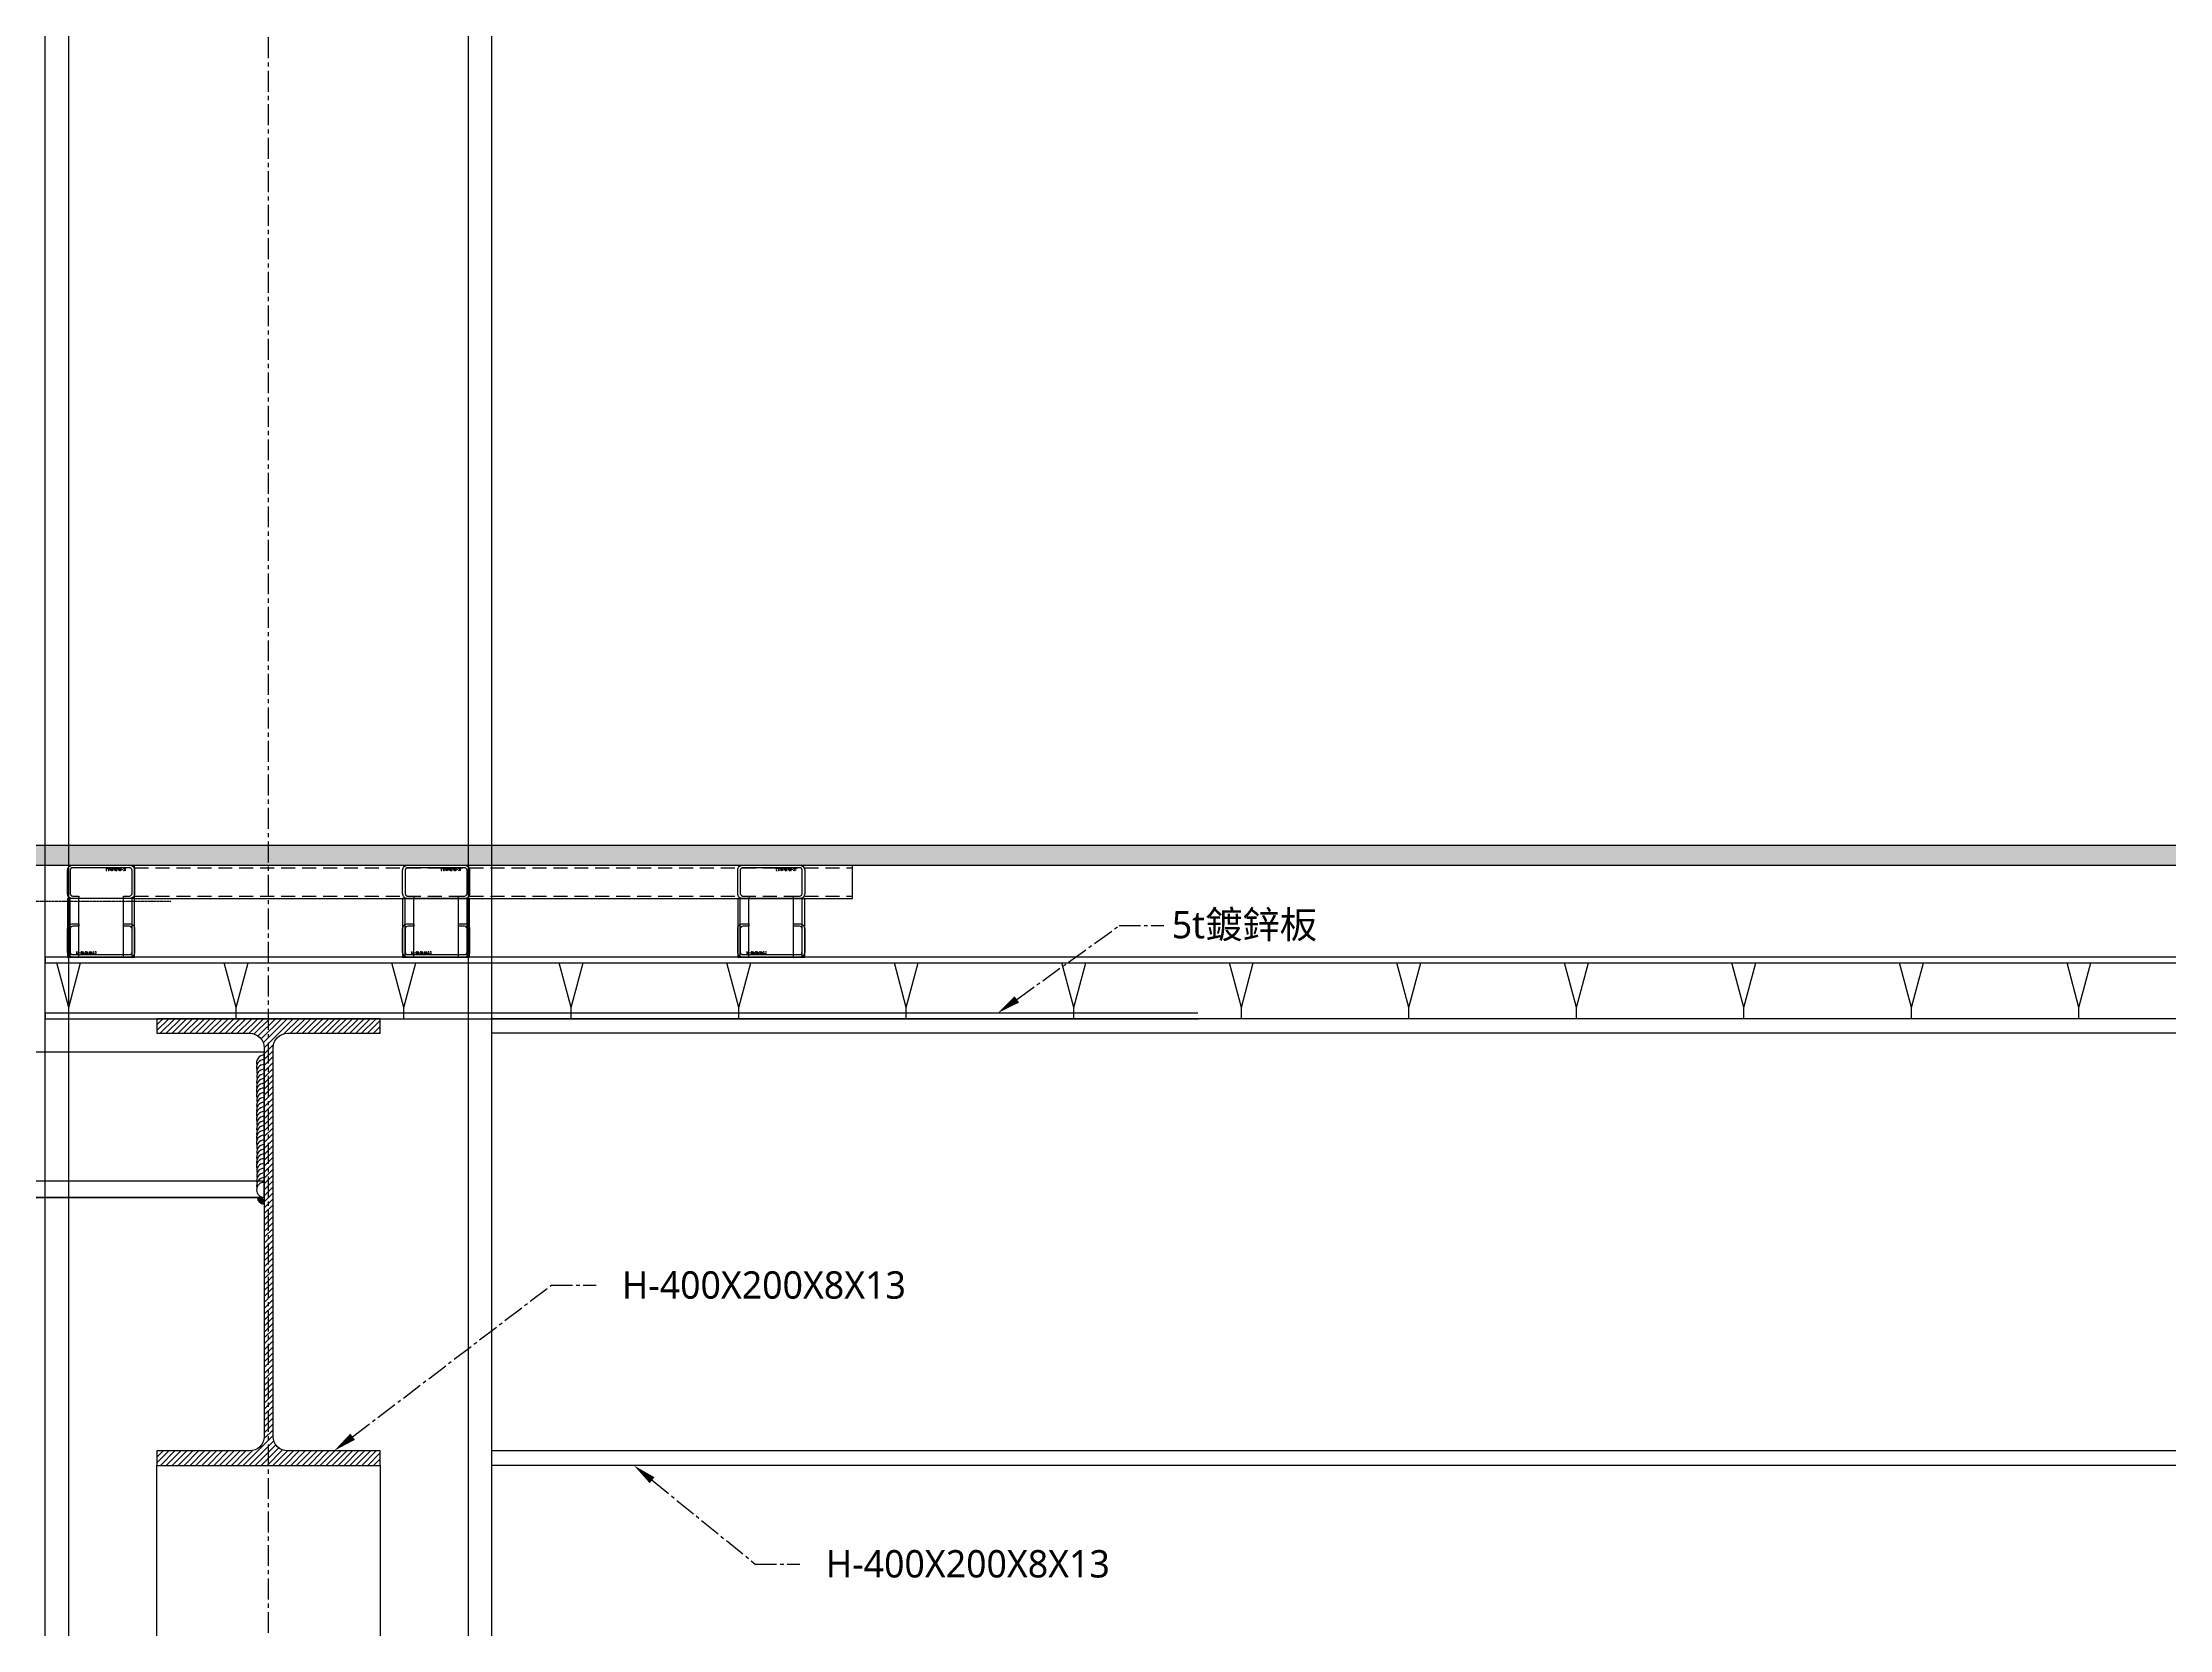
# Model space of a CAD drawing. Extents: x -3378 to 102197, y -3799 to 48702.
# Drawn here: x 85893 to 87798, y 9096 to 10517 of the extents above; entities that cross this region are included whole.
import ezdxf
from ezdxf import colors
from ezdxf.entities.mleader import LeaderData, LeaderLine
from ezdxf.math import Vec2, Vec3

# ---------------------------------------------------------------- set-up
doc = ezdxf.new("R2010")
doc.units = 0
for name, pattern in [('CENTER', [2, 1.25, -0.25, 0.25, -0.25]), ('CENTER2', [28.575, 19.05, -3.175, 3.175, -3.175]), ('HIDDEN', [0.375, 0.25, -0.125]), ('Hidden 1_16_', [0.023813, 0.015875, -0.007938])]:
    doc.linetypes.add(name, pattern=pattern)
for name, color, linetype in [('##-鐵件', 1, 'Continuous'), ('24WELD', 55, 'Continuous'), ('BCM CL', 14, 'CENTER'), ('GM_ANNO_DIMS', 4, 'Continuous'), ('GM_SECT_15', 15, 'Continuous'), ('GM_STEL_PRIM', 3, 'Continuous'), ('STRUCTURAL', 3, 'Continuous'), ('中心線 CENTER', 6, 'CENTER'), ('結構體 STRUCTURAL', 154, 'Continuous'), ('螺絲、螺栓', 4, 'Continuous'), ('視覺模型鋁擠型暫替', 4, 'Continuous'), ('金屬面材 METAL PANEL', 2, 'Continuous'), ('鐵件', 6, 'Continuous')]:
    doc.layers.add(name, color=color, linetype=linetype)
doc.layers.add('#不列印', color=250, linetype='Continuous', plot=False)
doc.layers.add('不顯示', color=254, linetype='Continuous', plot=False)
doc.styles.add('MSCHESE', font='')
doc.styles.add('romans', font='romans.shx', dxfattribs={"width": 0.5, "bigfont": ' chineset.shx'})
doc.styles.get('MSCHESE').set_extended_font_data('Microsoft JhengHei')

# ---------------------------------------------------------------- blocks, each defined once
blk = doc.blocks.new('H-400x200x8x13')
at = {"layer": '視覺模型鋁擠型暫替', "linetype": 'Continuous'}
h = blk.add_hatch(dxfattribs=at)
h.set_pattern_fill('ANSI31', color=1, scale=30, angle=180)
h.set_pattern_definition([(225, (85874.229, 995633.081), (2.65165043, -2.65165043), [])])
h.paths.add_polyline_path([(300, -400), (300, -387), (217, -387, -0.414214), (204, -374), (204, -26, -0.414214), (217, -13), (300, -13), (300, 0), (100, 0), (100, -13), (183, -13, -0.414214), (196, -26), (196, -374, -0.414214), (183, -387), (100, -387), (100, -400)])
blk.add_lwpolyline([(100, -13), (183, -13, -0.414214), (196, -26), (196, -374, -0.414214), (183, -387), (100, -387), (100, -400), (300, -400), (300, -387), (217, -387, -0.414214), (204, -374), (204, -26, -0.414214), (217, -13), (300, -13), (300, 0), (100, 0)], format="xyb", close=True, dxfattribs=at)
blk = doc.blocks.new('*U59')
for centre, end in [((-0.5, -16.5), 16.3529), ((-0.6, -19), 16.3529), ((-0.5, -14), 16.3529), ((-0.4, -11.5), 16.3529), ((-0.3, -9), 16.3529), ((-0.1, -4), 88.1431), ((-0.2, -6.5), 16.3529), ((-0.9, -26.5), 16.3529), ((-0.8, -24), 16.3529), ((-0.7, -21.5), 16.3529)]:
    blk.add_arc(centre, 4, 268.1431, end)
blk = doc.blocks.new('*U79')
for centre, end in [((2.1, 64), 196.3529), ((2.2, 69), 196.3529), ((2.2, 66.5), 196.3529), ((2.3, 71.5), 196.3529), ((1.7, 54), 196.3529), ((1.8, 56.5), 196.3529), ((1.9, 59), 196.3529), ((2, 61.5), 196.3529), ((1.3, 41.5), 196.3529), ((1.4, 44), 196.3529), ((1.5, 46.5), 196.3529), ((1.6, 49), 196.3529), ((1.7, 51.5), 196.3529), ((1, 31.5), 196.3529), ((1.1, 34), 196.3529), ((1.2, 36.5), 196.3529), ((1.3, 39), 196.3529), ((0.6, 19), 196.3529), ((0.7, 21.5), 196.3529), ((0.8, 24), 196.3529), ((0.9, 29), 196.3529), ((0.9, 26.5), 196.3529), ((0.3, 9), 196.3529), ((0.4, 11.5), 196.3529), ((0.5, 16.5), 196.3529), ((0.5, 14), 196.3529), ((0.1, 4), 268.1431), ((0.2, 6.5), 196.3529)]:
    blk.add_arc(centre, 4, 88.1431, end)
blk = doc.blocks.new('掛件用鐵件')
at = {"color": 0, "linetype": 'Continuous', "lineweight": 0, "elevation": 0, "flags": 128}
for points in [[(-39.1, -111.9), (-32.3, -101)], [(-32.3, -124.3), (-39.1, -111.9)], [(-36.4, -111.9), (-39.1, -111.9)], [(-32.3, -101), (-18.6, -101)], [(-30.9, -102.3), (-32.3, -101)], [(-19.9, -102.3), (-18.6, -101)], [(-18.6, -101), (-11.7, -111.9)], [(-11.7, -111.9), (-18.6, -124.3)], [(-14.4, -111.9), (-11.7, -111.9)], [(-32.3, -124.3), (-30.9, -121.5)], [(-18.6, -124.3), (-32.3, -124.3)], [(-19.9, -121.5), (-18.6, -124.3)], [(-32.3, -160.7), (-39.1, -173.1)], [(-18.6, -160.7), (-32.3, -160.7)], [(-32.3, -160.7), (-30.9, -163.5)], [(-19.9, -163.5), (-18.6, -160.7)], [(-11.7, -173.1), (-18.6, -160.7)], [(-39.1, -173.1), (-32.3, -184)], [(-36.4, -173.1), (-39.1, -173.1)], [(-30.9, -182.7), (-32.3, -184)], [(-32.3, -184), (-18.6, -184)], [(-19.9, -182.7), (-18.6, -184)], [(-18.6, -184), (-11.7, -173.1)], [(-14.4, -173.1), (-11.7, -173.1)]]:
    blk.add_lwpolyline(points, dxfattribs=at)
at = {"color": 0, "linetype": 'Continuous', "lineweight": 0}
for centre in [(-25.5, -112.5, 0), (-25.5, -172.5, 0)]:
    blk.add_circle(centre, 15, dxfattribs=at)
blk.add_circle((-25.5, -112.5, 0), 8)
for centre, start, end in [((-25.5, -112.5, 0), 3.8593, 176.0494), ((-25.5, -112.5, 0), 176.0494, 3.8593), ((-25.5, -172.5, 0), 356.1407, 183.9506), ((-25.5, -172.5, 0), 183.9506, 356.1407)]:
    blk.add_arc(centre, 8.5, start, end, dxfattribs=at)
at = {"layer": 'GM_SECT_15', "elevation": 0}
blk.add_lwpolyline([(-60, -215), (246, -215), (246, -85), (-60, -85), (-60, -215)], dxfattribs=at)
for points in [[(-45.5, -132.5), (-5.5, -132.5), (-5.5, -92.5), (-45.5, -92.5)], [(-45.5, -192.5), (-5.5, -192.5), (-5.5, -152.5), (-45.5, -152.5)], [(-60, -215), (-60, -200), (246, -200), (246, -215)]]:
    blk.add_lwpolyline(points, close=True, dxfattribs=at)
for points in [[(-45.5, -103.5), (-5.5, -103.5, -1), (-5.5, -121.5), (-45.5, -121.5, -1)], [(-45.5, -163.6), (-5.5, -163.6, -1), (-5.5, -181.6), (-45.5, -181.6, -1)]]:
    blk.add_lwpolyline(points, format="xyb", close=True, dxfattribs=at)
at = {"layer": '金屬面材 METAL PANEL'}
for radius in [6, 5, 4, 3, 2]:
    blk.add_arc((246, -215, 0), radius, 180, 270, dxfattribs=at)
at = {"layer": '24WELD'}
for name, p, xscale, yscale, zscale, rotation in [('*U59', (-40.4, -92.5, 0), 1.012500000000001, 1.012500000000001, 1.012500000000001, 91.85693719835425), ('*U79', (246, -215, 0), 1.687500000000002, 1.687500000000002, 1.687500000000002, 1.856937198354219), ('*U59', (-40.4, -132.5, 0), -1.0125, 1.0125, 1.012500000000001, 88.14306280164571), ('*U59', (-40.4, -152.5, 0), 1.012500000000001, 1.012500000000001, 1.012500000000001, 91.85693719835425), ('*U59', (-40.4, -192.5, 0), -1.0125, 1.0125, 1.012500000000001, 88.14306280164571)]:
    blk.add_blockref(name, p, dxfattribs=dict(at, xscale=xscale, yscale=yscale, zscale=zscale, rotation=rotation))
blk = doc.blocks.new('外懸包板斷面(東側)01')
at = {"layer": 'BCM CL', "ltscale": 0.5}
blk.add_line((962.4, 677.2), (536.4, 677.2), dxfattribs=at)
blk.add_blockref('掛件用鐵件', (800, 627.2))
blk = doc.blocks.new('St-LC-60x30x10x2_3')
at = {"layer": 'STRUCTURAL', "color": 0, "linetype": 'ByBlock', "lineweight": -2}
blk.add_lwpolyline([(14.8, 38.4), (14.8, 36.1), (9.4, 36.1, 0.414214), (7.1, 33.8), (7.1, 13, 0.414214), (9.4, 10.7), (60.2, 10.7, 0.414214), (62.5, 13), (62.5, 33.8, 0.414214), (60.2, 36.1), (54.8, 36.1), (54.8, 38.4), (60.2, 38.4, -0.414214), (64.8, 33.8), (64.8, 13, -0.414214), (60.2, 8.4), (9.4, 8.4, -0.414214), (4.8, 13), (4.8, 33.8, -0.414214), (9.4, 38.4)], format="xyb", close=True, dxfattribs=at)
at = {"layer": 'Defpoints', "color": 0, "linetype": 'ByBlock', "lineweight": -2, "style": 'romans', "width": 0.6}
blk.add_text('LC-60x30x10x2.3', height=2, rotation=360, dxfattribs=at).set_placement((12.6, 11.4))
blk = doc.blocks.new('*U718')
at = {"layer": '##-鐵件', "color": 1}
blk.add_lwpolyline([(1542.3, 30), (1489.8, 30), (1489.8, -30), (1542.3, -30)], close=True, dxfattribs=at)
at = {"color": 251, "linetype": 'Hidden 1_16_', "ltscale": 5}
for p, q in [((1542.3, 27.7), (1489.8, 27.7)), ((1542.3, 20), (1489.8, 20)), ((1542.3, -20), (1489.8, -20)), ((1542.3, -27.7), (1489.8, -27.7))]:
    blk.add_line(p, q, dxfattribs=at)
at = {"layer": '#不列印', "rotation": 90}
blk.add_blockref('St-LC-60x30x10x2_3', (1550.6, -34.8), dxfattribs=at)
blk = doc.blocks.new('*U719')
at = {"layer": '##-鐵件', "color": 1}
blk.add_lwpolyline([(1542.3, 30), (1489.8, 30), (1489.8, -30), (1542.3, -30)], close=True, dxfattribs=at)
at = {"color": 251, "linetype": 'Hidden 1_16_', "ltscale": 5}
for p, q in [((1542.3, 27.7), (1489.8, 27.7)), ((1542.3, 20), (1489.8, 20)), ((1542.3, -20), (1489.8, -20)), ((1542.3, -27.7), (1489.8, -27.7))]:
    blk.add_line(p, q, dxfattribs=at)
at = {"layer": '#不列印', "rotation": 90}
blk.add_blockref('St-LC-60x30x10x2_3', (1550.6, -34.8), dxfattribs=at)
blk = doc.blocks.new('*U720')
at = {"layer": '##-鐵件', "color": 1}
blk.add_lwpolyline([(1542.3, 30), (1489.8, 30), (1489.8, -30), (1542.3, -30)], close=True, dxfattribs=at)
at = {"color": 251, "linetype": 'Hidden 1_16_', "ltscale": 5}
for p, q in [((1542.3, 27.7), (1489.8, 27.7)), ((1542.3, 20), (1489.8, 20)), ((1542.3, -20), (1489.8, -20)), ((1542.3, -27.7), (1489.8, -27.7))]:
    blk.add_line(p, q, dxfattribs=at)
at = {"layer": '#不列印', "rotation": 90}
blk.add_blockref('St-LC-60x30x10x2_3', (1550.6, -34.8), dxfattribs=at)
blk = doc.blocks.new('*U208')
at = {"layer": '鐵件'}
for p, q in [((-231, 0), (411.7, 0)), ((-231, -30), (-231, 0)), ((411.7, -30), (411.7, 0)), ((-231, -30), (411.7, -30))]:
    blk.add_line(p, q, dxfattribs=at)
at = {"layer": '鐵件', "linetype": 'HIDDEN', "ltscale": 50}
for p, q in [((-231, -2.3), (411.7, -2.3)), ((-231, -27.7), (411.7, -27.7))]:
    blk.add_line(p, q, dxfattribs=at)
blk = doc.blocks.new('室內地板')
at = {"layer": '結構體 STRUCTURAL'}
h = blk.add_hatch(dxfattribs=at)
h.set_pattern_fill('AR-HBONE', color=256, scale=0.1)
h.set_pattern_definition([(45, (-52753.211, -90985.298), (0, 14.3684098), [30.48, -10.16]), (135, (-52746.026, -90978.114), (1e-15, 14.3684098), [30.48, -10.16])])
h.paths.add_polyline_path([(0, 0), (0, -17.5), (11600, -17.5), (11600, 0)])
blk.add_lwpolyline([(0, 0), (0, -17.5), (11600, -17.5), (11600, 0)], close=True, dxfattribs=at)
at = {"layer": '螺絲、螺栓'}
blk.add_blockref('*U208', (361, -17.5), dxfattribs=at)
at = {"layer": '鐵件'}
for name, p, rotation in [('St-LC-60x30x10x2_3', (134.8, -9.1), 180), ('St-LC-60x30x10x2_3', (434.8, -9.1), 180), ('St-LC-60x30x10x2_3', (734.8, -9.1), 180), ('*U719', (100, 1442.3), 270), ('*U718', (400, 1442.3), 270), ('*U720', (700, 1442.3), 270)]:
    blk.add_blockref(name, p, dxfattribs=dict(at, rotation=rotation))
blk = doc.blocks.new('*U238')
at = {"layer": '視覺模型鋁擠型暫替', "linetype": 'Continuous'}
blk.add_lwpolyline([(-100, 0), (100, 0), (100, -1295), (-100, -1295)], close=True, dxfattribs=at)
blk = doc.blocks.new('*U770')
at = {"layer": 'GM_STEL_PRIM'}
for p, q in [((0, -15), (-10.7, 25)), ((0, -15), (10.7, 25)), ((0, -25), (0, -15))]:
    blk.add_line(p, q, dxfattribs=at)
blk = doc.blocks.new('*U771')
at = {"layer": 'GM_ANNO_DIMS', "color": 0, "linetype": 'ByBlock', "lineweight": -2}
for p in [(0, 0), (150, 0), (300, 0), (450, 0), (600, 0), (750, 0), (900, 0), (1050, 0), (1200, 0), (1350, 0), (1500, 0), (1650, 0), (1800, 0)]:
    blk.add_blockref('*U770', p, dxfattribs=at)

msp = doc.modelspace()

# ---------------------------------------------------------------- linework, layer by layer
at = {"layer": '中心線 CENTER', "ltscale": 15}
for p, q in [((86095.866, 4443.085, 0), (86095.866, 19870.216, 0)), ((100852.946, 9798.085, 0), (82322.201, 9798.085, 0))]:
    msp.add_line(p, q, dxfattribs=at)
at = {"layer": '結構體 STRUCTURAL'}
for p, q in [((85895.866, 6180.085, 0), (85895.866, 18243.085, 0)), ((85916.866, 6180.085, 0), (85916.866, 18243.085, 0)), ((86274.866, 6180.085, 0), (86274.866, 18243.085, 0)), ((86295.866, 6180.085, 0), (86295.866, 18243.085, 0)), ((85895.866, 6207.035, 0), (85895.866, 9643.085, 0)), ((85916.866, 6207.035, 0), (85916.866, 9643.085, 0)), ((86274.866, 6207.035, 0), (86274.866, 9643.085, 0)), ((90754.403, 9643.085, 0), (86295.866, 9643.085, 0)), ((86295.866, 6207.035, 0), (86295.866, 9643.085, 0)), ((90754.403, 9630.085, 0), (86295.866, 9630.085, 0)), ((90754.403, 9256.085, 0), (86295.866, 9256.085, 0)), ((90754.403, 9243.085, 0), (86295.866, 9243.085, 0))]:
    msp.add_line(p, q, dxfattribs=at)

# ---------------------------------------------------------------- block references
msp.add_blockref('*U238', (86095.866, 9243.085, 0))
at = {"layer": '視覺模型鋁擠型暫替', "linetype": 'Continuous'}
for name, p in [('外懸包板斷面(東側)01', (85045.856, 9070.87, 0)), ('H-400x200x8x13', (85895.866, 9643.085, 0))]:
    msp.add_blockref(name, p, dxfattribs=at)

# ---------------------------------------------------------------- next in the draw order: leaders
at = {"layer": '不顯示', "ltscale": 50}
ml = msp.add_multileader_mtext('Standard', dxfattribs=at)
ml.set_content('5t鍍鋅板', color=256, style='MSCHESE')
ml.set_leader_properties(color=256, linetype='CENTER2')
ml.build(insert=Vec2(0, 0))
ml.multileader.update_dxf_attribs({"arrow_head_size": 21, "scale": 5})
ctx = ml.context
ctx.base_point, ctx.scale, ctx.char_height, ctx.arrow_head_size, ctx.landing_gap_size, ctx.plane_origin = Vec3(86897.513, 9726.426, 0), 5, 24.5, 21, 14, Vec3(86891.761, 10444.498, 0)
ctx.text_align_type = 2
notes = []
notes.append((ctx, [(1, (1, 1, 0), (86857.513, 9726.426, 0), (1, 0), 40, [(0, [(86748.784, 9648.085, 0)], 0, [])])]))
ctx.mtext.insert, ctx.mtext.alignment, ctx.mtext.flow_direction = Vec3(87034.598, 9739.586, 0), 3, 5
ctx.mtext.has_bg_fill, ctx.mtext.bg_color, ctx.mtext.bg_scale_factor, ctx.mtext.bg_transparency, ctx.mtext.use_window_bg_color = 1, -1023410167, 1.5, 0, 1
ml = msp.add_multileader_mtext('Standard', dxfattribs=at)
ml.set_content('H-400X200X8X13', color=256, style='MSCHESE')
ml.set_leader_properties(color=256, linetype='CENTER2')
ml.build(insert=Vec2(0, 0))
ml.multileader.update_dxf_attribs({"arrow_head_size": 21, "scale": 5})
ctx = ml.context
ctx.base_point, ctx.scale, ctx.char_height, ctx.arrow_head_size, ctx.landing_gap_size, ctx.plane_origin = Vec3(86389.049, 9404.456, 0), 5, 24.5, 21, 14, Vec3(86383.298, 10122.528, 0)
ctx.text_align_type = 2
notes.append((ctx, [(1, (1, 1, 0), (86349.049, 9404.456, 0), (1, 0), 40, [(0, [(86154.366, 9256.085, 0)], 0, [])])]))
ctx.mtext.insert, ctx.mtext.alignment, ctx.mtext.flow_direction = Vec3(86666.475, 9416.912, 0), 3, 5
ctx.mtext.has_bg_fill, ctx.mtext.bg_color, ctx.mtext.bg_scale_factor, ctx.mtext.bg_transparency, ctx.mtext.use_window_bg_color = 1, -1023410167, 1.5, 0, 1
ml = msp.add_multileader_mtext('Standard', dxfattribs=at)
ml.set_content('H-400X200X8X13', color=256, style='MSCHESE')
ml.set_leader_properties(color=256, linetype='CENTER2')
ml.build(insert=Vec2(0, 0))
ml.multileader.update_dxf_attribs({"arrow_head_size": 21, "scale": 5})
ctx = ml.context
ctx.base_point, ctx.scale, ctx.char_height, ctx.arrow_head_size, ctx.landing_gap_size, ctx.plane_origin = Vec3(86571.643, 9154.806, 0), 5, 24.5, 21, 14, Vec3(86565.892, 9872.878, 0)
ctx.text_align_type = 2
notes.append((ctx, [(1, (1, 1, 0), (86531.643, 9154.806, 0), (1, 0), 40, [(0, [(86422.915, 9243.085, 0)], 0, [])])]))
ctx.mtext.insert, ctx.mtext.alignment, ctx.mtext.flow_direction = Vec3(86849.07, 9167.262, 0), 3, 5
ctx.mtext.has_bg_fill, ctx.mtext.bg_color, ctx.mtext.bg_scale_factor, ctx.mtext.bg_transparency, ctx.mtext.use_window_bg_color = 1, -1023410167, 1.5, 0, 1
for ctx, leaders in notes:
    for number, flags, end, landing, length, lines in leaders:
        leader = LeaderData()
        leader.index, (leader.has_last_leader_line, leader.has_dogleg_vector, leader.attachment_direction) = number, flags
        leader.last_leader_point, leader.dogleg_vector, leader.dogleg_length = Vec3(end), Vec3(landing), length
        for number, points, colour, breaks in lines:
            line = LeaderLine()
            line.index, line.vertices, line.color, line.breaks = number, Vec3.list(points), colors.encode_raw_color(colour), breaks
            leader.lines.append(line)
        ctx.leaders.append(leader)

# ---------------------------------------------------------------- next in the draw order: linework, layer by layer
at = {"layer": 'GM_STEL_PRIM', "elevation": 0}
msp.add_lwpolyline([(97595.869, 9698.085), (85895.866, 9698.085), (85895.866, 9693.085), (97595.869, 9693.085)], close=True, dxfattribs=at)
at = {"layer": '結構體 STRUCTURAL', "elevation": 0}
msp.add_lwpolyline([(86927.749, 9648.085), (85895.866, 9648.085), (85895.866, 9643.085), (86928.552, 9643.085)], dxfattribs=at)

# ---------------------------------------------------------------- next in the draw order: block references
at = {"layer": 'GM_ANNO_DIMS'}
msp.add_blockref('*U771', (85916.866, 9668.085, 0), dxfattribs=at)
at = {"layer": '螺絲、螺栓'}
msp.add_blockref('室內地板', (85845.866, 9798.085, 0), dxfattribs=at)

doc.saveas('drawing.dxf')
